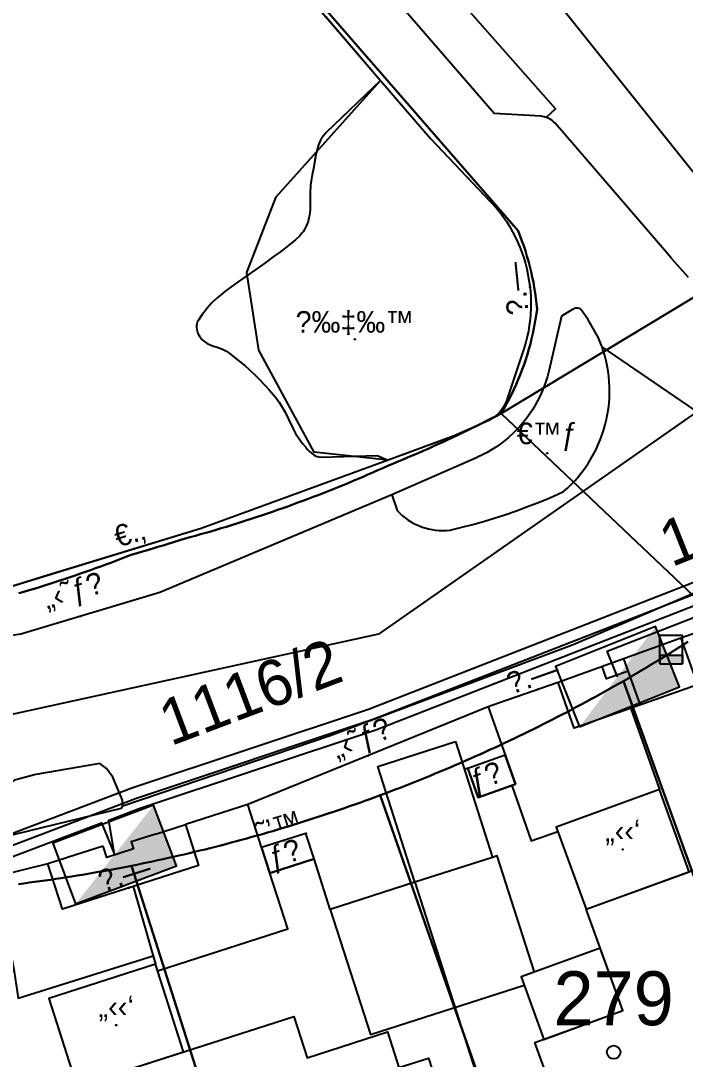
# Model space of a CAD drawing. Header units: metres. Extents: x 218299 to 220222, y 572714 to 574340.
# Drawn here: x 218882.52 to 218907.18, y 573128.23 to 573166.75 of the extents above; entities that cross this region are included whole.
import ezdxf
from ezdxf.enums import TextEntityAlignment as Align

# ---------------------------------------------------------------- set-up
doc = ezdxf.new("R2010")
doc.units = ezdxf.units.M
doc.header["$MEASUREMENT"] = 0
for name, color, linetype in [('1602', 44, 'Continuous'), ('1603', 44, 'Continuous'), ('6091', 102, 'CABLEUNDEXIST03'), ('6151', 102, 'CABLEUNDEXIST03'), ('6261', 7, 'Continuous'), ('A_POINTS', 2, 'Continuous'), ('M2200', 253, 'Continuous'), ('M2207', 253, 'Continuous'), ('M2220', 253, 'Continuous'), ('M2401', 7, 'Continuous'), ('M2404', 7, 'Continuous'), ('M2407', 253, 'Continuous'), ('M2408', 253, 'Continuous'), ('M2412', 253, 'Continuous'), ('M2420', 253, 'Continuous'), ('M2430', 253, 'Continuous'), ('M2601', 253, 'Continuous'), ('M2602', 253, 'Continuous'), ('M2605', 253, 'Continuous'), ('M2612', 253, 'Continuous'), ('M2802', 253, 'Continuous'), ('M2809', 253, 'Continuous'), ('M5235', 253, 'Continuous')]:
    doc.layers.add(name, color=color, linetype=linetype)
doc.styles.add('HEBTXT', font='HEBTXT')
doc.styles.add('MAVAT_HEBTXT', font='HEBTXT')
doc.linetypes.add('CABLEUNDEXIST03', pattern='A,3.5,[222,elecad.shx,S=0.01,R=0,X=0,Y=0],1.5', length=5)

# ---------------------------------------------------------------- blocks, each defined once
blk = doc.blocks.new('6261')
blk.add_lwpolyline([(-2, -1.2), (2, -1.2), (2, 1.2), (-2, 1.2)], close=True)
at = {"color": 0}
blk.add_solid([(2, 1.2), (-2, -1.2), (2, -1.2)], dxfattribs=at)
at = {"color": 0, "style": 'HEBTXT'}
blk.add_attdef('PIL_NAME', (2.689, 2.418), '', height=1.7, dxfattribs=at)
at = {"style": 'HEBTXT'}
blk.add_attdef('CAMUT_MONIM', (2.489, 0.218), '', height=1.7, dxfattribs=at)
at = {"color": 0, "style": 'HEBTXT', "flags": 1}
for tag, p in [('TYPE', (2.585, -1.773)), ('MAP_TYPE', (2.689, -3.782))]:
    blk.add_attdef(tag, p, '', height=1.7, dxfattribs=at)
blk = doc.blocks.new('1603')
at = {"layer": 'A_POINTS'}
blk.add_circle((0, 0), 0.25, dxfattribs=at)
at = {"color": 0, "style": 'HEBTXT'}
blk.add_attdef('PARCEL_NUM', text='', height=2, dxfattribs=at).set_placement((0, 1), align=Align.CENTER)
at = {"color": 0, "style": 'HEBTXT', "flags": 1}
blk.add_attdef('LOT_NUM', text='', height=2, dxfattribs=at).set_placement((0, -2.5), align=Align.CENTER)
blk = doc.blocks.new('M2408')
blk.add_circle((0, 0), 0.025)
at = {"style": 'MAVAT_HEBTXT'}
blk.add_attdef('NAME', text='', height=0.8, dxfattribs=at).set_placement((0, 1.592), align=Align.MIDDLE)
blk = doc.blocks.new('M2802')
blk.add_circle((0, 0), 0.025)
at = {"style": 'MAVAT_HEBTXT'}
blk.add_attdef('NAME', text='', height=0.8, dxfattribs=at).set_placement((0, 1.592), align=Align.MIDDLE)
blk = doc.blocks.new('M2809')
blk.add_circle((0, 0), 0.025)
at = {"style": 'MAVAT_HEBTXT'}
blk.add_attdef('NAME', text='', height=0.8, dxfattribs=at).set_placement((0, 1.592), align=Align.MIDDLE)
blk = doc.blocks.new('M2602')
blk.add_circle((0, 0), 0.025)
at = {"style": 'MAVAT_HEBTXT'}
blk.add_attdef('NAME', text='', height=0.8, dxfattribs=at).set_placement((0, 1.592), align=Align.MIDDLE)
blk = doc.blocks.new('M2605')
blk.add_circle((0, 0), 0.025)
at = {"style": 'MAVAT_HEBTXT'}
blk.add_attdef('NAME', text='', height=0.8, dxfattribs=at).set_placement((0, 1.592), align=Align.MIDDLE)
blk = doc.blocks.new('M2612')
blk.add_circle((0, 0), 0.025)
at = {"style": 'MAVAT_HEBTXT'}
blk.add_attdef('NAME', text='', height=0.8, dxfattribs=at).set_placement((0, 1.592), align=Align.MIDDLE)
blk = doc.blocks.new('M2207')
blk.add_circle((0, 0), 0.025)
at = {"style": 'MAVAT_HEBTXT'}
blk.add_attdef('NAME', text='', height=0.8, dxfattribs=at).set_placement((0, 1.592), align=Align.MIDDLE)
blk = doc.blocks.new('M2412')
blk.add_circle((0, 0), 0.025)
at = {"style": 'MAVAT_HEBTXT'}
blk.add_attdef('NAME', text='', height=0.8, dxfattribs=at).set_placement((0, 1.592), align=Align.MIDDLE)
blk = doc.blocks.new('*U89')
at = {"linetype": 'Continuous'}
for p, q in [((-0.845, 0), (-0.845, -0.663)), ((0.845, 0), (0.845, -0.663))]:
    blk.add_line(p, q, dxfattribs=at)
blk.add_solid([(-0.845, 0), (-0.845, -0.663), (0.845, -0.663)], dxfattribs=at)
at = {"linetype": 'Continuous', "extrusion": (0, 0, -1)}
blk.add_solid([(0.845, 0), (-0.845, 0), (-0.845, -0.663)], dxfattribs=at)
blk = doc.blocks.new('M5235')
for points in [[(-0.845, 1.471), (0.845, 1.471)], [(-0.845, -0.663), (-0.845, 1.471)], [(0.845, -0.663), (0.845, 1.471)], [(-0.845, 0), (0.845, 0)], [(-0.845, -0.663), (0.845, -0.663)]]:
    blk.add_lwpolyline(points)
at = {"linetype": 'Continuous'}
blk.add_blockref('*U89', (0, 0), dxfattribs=at)
at = {"style": 'MAVAT_HEBTXT', "flags": 1}
for tag, p in [('MARK', (0, 2.721)), ('HEIGHT', (0, -1.915)), ('NAME', (0, -4.483))]:
    blk.add_attdef(tag, text='', height=0.8, dxfattribs=at).set_placement(p, align=Align.MIDDLE)
blk = doc.blocks.new('111')
at = {"layer": 'M2200'}
for points in [[(218903.504, 573133.794, 569.43), (218903.504, 573133.794, 569.43), (218911.526, 573136.713, 569.655), (218912.909, 573132.912, 570.855), (218916.001, 573134.036, 570.855), (218919.137, 573125.413, 570.705), (218913.879, 573123.5, 570.705), (218915.019, 573120.364, 566.955), (218911.272, 573119.001, 567.255), (218911.272, 573119.001, 567.255), (218910.165, 573122.045, 570.705), (218904.793, 573120.091, 570.555), (218903.723, 573123.032, 570.555), (218901.607, 573128.85, 570.555), (218904.87, 573130.037, 570.705)], [(218884.604, 573127.229, 569.355), (218884.604, 573127.229, 569.355), (218892.663, 573129.813, 569.28), (218893.152, 573128.286, 569.13), (218896.135, 573129.243, 567.48), (218896.558, 573127.925, 567.48), (218897.652, 573128.276, 567.48), (218898.281, 573126.313, 567.33), (218897.506, 573126.064, 570.93), (218900.024, 573118.208, 570.78), (218894.89, 573116.562, 570.63), (218895.93, 573113.318, 567.33), (218895.93, 573113.318, 567.33), (218892.131, 573112.1, 567.03), (218892.131, 573112.1, 567.03), (218891.103, 573115.307, 570.78), (218885.393, 573113.477, 570.48), (218882.807, 573121.544, 570.63), (218882.138, 573121.33, 567.33), (218881.572, 573123.096, 567.48), (218882.577, 573123.418, 567.48), (218882.106, 573124.887, 567.48), (218885.052, 573125.831, 569.28)]]:
    blk.add_polyline3d(points, close=True, dxfattribs=at)
at = {"layer": 'M2207'}
for points in [[(218898.654, 573140.019, 566.805), (218900.032, 573135.72, 567.255), (218897.151, 573134.796, 567.255), (218895.773, 573139.096, 566.805), (218898.654, 573140.019, 566.805)], [(218903.504, 573133.794, 567.855), (218907.336, 573135.189, 567.705), (218906.227, 573138.238, 567.405), (218902.394, 573136.844, 567.555), (218903.504, 573133.794, 567.855)], [(218904.87, 573130.037, 568.455), (218904.028, 573132.353, 567.255), (218901.092, 573131.285, 567.255), (218901.934, 573128.969, 568.005)], [(218884.604, 573127.229, 567.855), (218888.569, 573128.501, 567.855), (218887.525, 573131.756, 567.855), (218883.56, 573130.485, 567.855), (218884.604, 573127.229, 567.855)]]:
    blk.add_polyline3d(points, close=True, dxfattribs=at)
at = {"layer": 'M2220', "lineweight": -3}
blk.add_lwpolyline([(218893.84, 573166.915), (218895.878, 573164.542), (218897.734, 573162.381), (218900.185, 573159.801), (218900.316, 573159.635), (218900.441, 573159.465), (218900.559, 573159.289), (218900.67, 573159.109), (218900.775, 573158.925), (218900.872, 573158.738), (218900.963, 573158.547), (218901.046, 573158.352), (218901.122, 573158.155), (218901.19, 573157.955), (218901.25, 573157.752), (218901.303, 573157.547), (218901.348, 573157.341), (218901.385, 573157.132), (218901.415, 573156.923), (218901.436, 573156.712), (218901.449, 573156.501), (218901.455, 573156.29), (218901.452, 573156.079), (218901.442, 573155.867), (218901.423, 573155.657), (218901.397, 573155.447), (218901.362, 573155.238), (218901.32, 573155.031), (218901.27, 573154.825), (218901.212, 573154.622), (218901.162, 573154.467), (218900.558, 573152.688), (218900.524, 573152.593), (218900.482, 573152.501), (218900.433, 573152.412), (218900.378, 573152.328), (218900.316, 573152.248), (218900.247, 573152.174), (218900.173, 573152.105), (218900.094, 573152.042), (218900.011, 573151.985), (218899.923, 573151.936), (218899.873, 573151.912), (218898.611, 573151.355), (218898.589, 573151.345), (218896.162, 573150.459), (218889.223, 573147.925), (218883.658, 573146.222), (218881.057, 573145.425)], dxfattribs=at)
at = {"layer": 'M2401'}
for points in [[(218907.306, 573157.234, 564.098), (218906.996, 573157.578, 564.083), (218906.691, 573157.927, 564.064), (218906.577, 573158.06, 564.056), (218902.354, 573162.953, 563.906), (218902.299, 573163.01, 563.906), (218902.237, 573163.06, 563.906), (218902.171, 573163.104, 563.906), (218902.101, 573163.141, 563.906), (218902.027, 573163.171, 563.906), (218901.951, 573163.193, 563.906), (218901.873, 573163.208, 563.906), (218901.833, 573163.212, 563.906), (218900.092, 573163.313, 563.869), (218896.005, 573168.04, 563.794)], [(218902.59, 573155.797, 564.281), (218902.121, 573153.751, 564.281), (218902.071, 573153.562, 564.281), (218902.013, 573153.376, 564.281), (218901.947, 573153.193, 564.281), (218901.875, 573153.012, 564.281), (218901.794, 573152.835, 564.281), (218901.707, 573152.661, 564.281), (218901.612, 573152.491, 564.281), (218901.511, 573152.324, 564.281), (218901.403, 573152.162, 564.281), (218901.288, 573152.005, 564.281), (218901.167, 573151.852, 564.281), (218901.04, 573151.705, 564.281), (218900.907, 573151.563, 564.281), (218900.768, 573151.426, 564.281), (218900.623, 573151.296, 564.281), (218900.474, 573151.171, 564.281), (218900.319, 573151.053, 564.281), (218900.16, 573150.941, 564.281), (218899.996, 573150.836, 564.281), (218899.828, 573150.737, 564.281), (218899.656, 573150.646, 564.281), (218899.48, 573150.561, 564.281), (218899.467, 573150.555, 564.281), (218896.297, 573149.164, 564.356), (218896.297, 573149.164, 564.356), (218896.491, 573148.582, 564.356), (218896.587, 573148.485, 564.356), (218896.688, 573148.394, 564.356), (218896.794, 573148.309, 564.356), (218896.906, 573148.231, 564.356), (218897.021, 573148.159, 564.356), (218897.141, 573148.094, 564.356), (218897.264, 573148.037, 564.356), (218897.39, 573147.986, 564.356), (218897.52, 573147.943, 564.356), (218897.651, 573147.908, 564.356), (218897.784, 573147.881, 564.356), (218897.919, 573147.861, 564.356), (218898.055, 573147.85, 564.356), (218898.191, 573147.846, 564.356), (218898.327, 573147.851, 564.356), (218898.462, 573147.863, 564.356), (218898.493, 573147.867, 564.356), (218898.896, 573147.965, 564.337), (218899.297, 573148.07, 564.321), (218899.696, 573148.183, 564.307), (218900.093, 573148.304, 564.295), (218900.489, 573148.431, 564.286), (218900.881, 573148.566, 564.28), (218901.271, 573148.708, 564.275), (218901.659, 573148.857, 564.274), (218902.044, 573149.013, 564.274), (218902.425, 573149.176, 564.278), (218902.671, 573149.286, 564.281), (218902.818, 573149.419, 564.272), (218902.96, 573149.558, 564.263), (218903.096, 573149.702, 564.256), (218903.227, 573149.852, 564.248), (218903.351, 573150.007, 564.241), (218903.469, 573150.167, 564.235), (218903.58, 573150.331, 564.229), (218903.685, 573150.5, 564.224), (218903.783, 573150.673, 564.22), (218903.873, 573150.85, 564.216), (218903.957, 573151.03, 564.213), (218904.033, 573151.214, 564.21), (218904.102, 573151.4, 564.208), (218904.164, 573151.589, 564.207), (218904.217, 573151.78, 564.206), (218904.263, 573151.974, 564.206), (218904.302, 573152.169, 564.206), (218904.332, 573152.365, 564.207), (218904.355, 573152.562, 564.209), (218904.369, 573152.761, 564.211), (218904.376, 573152.959, 564.214), (218904.374, 573153.158, 564.218), (218904.365, 573153.356, 564.222), (218904.348, 573153.554, 564.227), (218904.322, 573153.751, 564.232), (218904.289, 573153.947, 564.238), (218904.248, 573154.142, 564.245), (218904.199, 573154.334, 564.252), (218904.143, 573154.524, 564.259), (218904.096, 573154.664, 564.265), (218904.079, 573154.712, 564.267), (218904.007, 573154.898, 564.276), (218903.968, 573154.992, 564.281), (218903.573, 573155.689, 564.281), (218903.322, 573156.036, 564.281), (218903.284, 573156.062, 564.281), (218903.242, 573156.081, 564.281), (218903.198, 573156.093, 564.281), (218903.152, 573156.097, 564.281), (218903.106, 573156.093, 564.281), (218903.062, 573156.081, 564.281), (218903.02, 573156.061, 564.281), (218902.997, 573156.046, 564.281), (218902.59, 573155.797, 564.281)], [(218881.326, 573136.341, 563.802), (218886.266, 573137.55, 564.102), (218886.309, 573137.634, 564.102), (218886.309, 573137.634, 564.102), (218886.304, 573137.836, 564.102), (218885.938, 573138.693, 564.102), (218885.711, 573139.014, 564.102), (218885.463, 573139.205, 564.102), (218883.08, 573138.789, 563.877), (218882.292, 573138.585, 563.877), (218881.831, 573138.266, 563.877), (218881.291, 573137.654, 563.802), (218881.134, 573137.32, 563.764), (218881.186, 573136.823, 563.764), (218881.326, 573136.341, 563.802)]]:
    blk.add_polyline3d(points, dxfattribs=at)
at = {"layer": 'M2404'}
for points in [[(218907.306, 573157.234, 564.098), (218906.996, 573157.578, 564.083), (218906.691, 573157.927, 564.064), (218906.577, 573158.06, 564.056), (218902.354, 573162.953, 563.906), (218902.299, 573163.01, 563.906), (218902.237, 573163.06, 563.906), (218902.171, 573163.104, 563.906), (218902.101, 573163.141, 563.906), (218902.027, 573163.171, 563.906), (218901.951, 573163.193, 563.906), (218901.873, 573163.208, 563.906), (218901.833, 573163.212, 563.906), (218900.092, 573163.313, 563.869), (218896.005, 573168.04, 563.794)], [(218902.59, 573155.797, 564.281), (218902.121, 573153.751, 564.281), (218902.071, 573153.562, 564.281), (218902.013, 573153.376, 564.281), (218901.947, 573153.193, 564.281), (218901.875, 573153.012, 564.281), (218901.794, 573152.835, 564.281), (218901.707, 573152.661, 564.281), (218901.612, 573152.491, 564.281), (218901.511, 573152.324, 564.281), (218901.403, 573152.162, 564.281), (218901.288, 573152.005, 564.281), (218901.167, 573151.852, 564.281), (218901.04, 573151.705, 564.281), (218900.907, 573151.563, 564.281), (218900.768, 573151.426, 564.281), (218900.623, 573151.296, 564.281), (218900.474, 573151.171, 564.281), (218900.319, 573151.053, 564.281), (218900.16, 573150.941, 564.281), (218899.996, 573150.836, 564.281), (218899.828, 573150.737, 564.281), (218899.656, 573150.646, 564.281), (218899.48, 573150.561, 564.281), (218899.467, 573150.555, 564.281), (218896.297, 573149.164, 564.356), (218896.297, 573149.164, 564.356), (218896.491, 573148.582, 564.356), (218896.587, 573148.485, 564.356), (218896.688, 573148.394, 564.356), (218896.794, 573148.309, 564.356), (218896.906, 573148.231, 564.356), (218897.021, 573148.159, 564.356), (218897.141, 573148.094, 564.356), (218897.264, 573148.037, 564.356), (218897.39, 573147.986, 564.356), (218897.52, 573147.943, 564.356), (218897.651, 573147.908, 564.356), (218897.784, 573147.881, 564.356), (218897.919, 573147.861, 564.356), (218898.055, 573147.85, 564.356), (218898.191, 573147.846, 564.356), (218898.327, 573147.851, 564.356), (218898.462, 573147.863, 564.356), (218898.493, 573147.867, 564.356), (218898.896, 573147.965, 564.337), (218899.297, 573148.07, 564.321), (218899.696, 573148.183, 564.307), (218900.093, 573148.304, 564.295), (218900.489, 573148.431, 564.286), (218900.881, 573148.566, 564.28), (218901.271, 573148.708, 564.275), (218901.659, 573148.857, 564.274), (218902.044, 573149.013, 564.274), (218902.425, 573149.176, 564.278), (218902.671, 573149.286, 564.281), (218902.818, 573149.419, 564.272), (218902.96, 573149.558, 564.263), (218903.096, 573149.702, 564.256), (218903.227, 573149.852, 564.248), (218903.351, 573150.007, 564.241), (218903.469, 573150.167, 564.235), (218903.58, 573150.331, 564.229), (218903.685, 573150.5, 564.224), (218903.783, 573150.673, 564.22), (218903.873, 573150.85, 564.216), (218903.957, 573151.03, 564.213), (218904.033, 573151.214, 564.21), (218904.102, 573151.4, 564.208), (218904.164, 573151.589, 564.207), (218904.217, 573151.78, 564.206), (218904.263, 573151.974, 564.206), (218904.302, 573152.169, 564.206), (218904.332, 573152.365, 564.207), (218904.355, 573152.562, 564.209), (218904.369, 573152.761, 564.211), (218904.376, 573152.959, 564.214), (218904.374, 573153.158, 564.218), (218904.365, 573153.356, 564.222), (218904.348, 573153.554, 564.227), (218904.322, 573153.751, 564.232), (218904.289, 573153.947, 564.238), (218904.248, 573154.142, 564.245), (218904.199, 573154.334, 564.252), (218904.143, 573154.524, 564.259), (218904.096, 573154.664, 564.265), (218904.079, 573154.712, 564.267), (218904.007, 573154.898, 564.276), (218903.968, 573154.992, 564.281), (218903.573, 573155.689, 564.281), (218903.322, 573156.036, 564.281), (218903.284, 573156.062, 564.281), (218903.242, 573156.081, 564.281), (218903.198, 573156.093, 564.281), (218903.152, 573156.097, 564.281), (218903.106, 573156.093, 564.281), (218903.062, 573156.081, 564.281), (218903.02, 573156.061, 564.281), (218902.997, 573156.046, 564.281), (218902.59, 573155.797, 564.281)], [(218881.326, 573136.341, 563.802), (218886.266, 573137.55, 564.102), (218886.309, 573137.634, 564.102), (218886.309, 573137.634, 564.102), (218886.304, 573137.836, 564.102), (218885.938, 573138.693, 564.102), (218885.711, 573139.014, 564.102), (218885.463, 573139.205, 564.102), (218883.08, 573138.789, 563.877), (218882.292, 573138.585, 563.877), (218881.831, 573138.266, 563.877), (218881.291, 573137.654, 563.802), (218881.134, 573137.32, 563.764), (218881.186, 573136.823, 563.764), (218881.326, 573136.341, 563.802)]]:
    blk.add_polyline3d(points, dxfattribs=at)
at = {"layer": 'M2407'}
for points in [[(218900.744, 573138.386, 565.005), (218901.468, 573136.328, 565.005), (218902.455, 573136.676, 565.005)], [(218901.589, 573131.466, 565.257), (218900.207, 573135.776, 565.005), (218900.032, 573135.72, 565.005)], [(218887.602, 573131.516, 565.127), (218892.431, 573133.064, 565.127), (218891.767, 573135.136, 565.127)], [(218894.01, 573133.79, 565.127), (218895.499, 573129.146, 565.277), (218901.205, 573130.975, 565.277)], [(218882.277, 573131.489, 565.127), (218882.429, 573130.494, 565.127), (218887.437, 573132.063, 565.127)]]:
    blk.add_polyline3d(points, dxfattribs=at)
at = {"layer": 'M2408'}
for points in [[(218886.309, 573137.634, 564.027), (218894.006, 573140.238, 564.327), (218903.022, 573143.618, 564.552), (218913.515, 573148.09, 564.327), (218911.219, 573149.803, 564.402), (218904.096, 573154.664, 564.252)], [(218896.297, 573149.164, 564.327), (218887.685, 573145.54, 563.952), (218882.53, 573143.998, 563.802), (218876.141, 573143.023, 563.352), (218872.564, 573142.526, 563.127)], [(218899.875, 573141.301, 564.506), (218890.952, 573137.68, 564.281)], [(218887.53, 573136.583, 564.077), (218888.634, 573136.937, 564.077)], [(218884.571, 573135.813, 563.927), (218883.529, 573135.478, 563.852)]]:
    blk.add_polyline3d(points, dxfattribs=at)
at = {"layer": 'M2412'}
for points in [[(218899.493, 573137.945, 565.052), (218900.884, 573138.435, 565.052), (218900.505, 573139.511, 564.527), (218899.114, 573139.021, 564.527), (218899.493, 573137.945, 565.052)], [(218891.767, 573135.136, 565.127), (218893.41, 573135.662, 565.127), (218893.107, 573136.607, 564.377), (218891.464, 573136.08, 564.377), (218891.767, 573135.136, 565.127)]]:
    blk.add_polyline3d(points, close=True, dxfattribs=at)
at = {"layer": 'M2420', "linetype": 'Continuous', "lineweight": -3}
for points in [[(218912.09, 573155.38), (218895.8, 573144), (218875.8, 573139.62), (218856.59, 573138.38), (218842.41, 573143.88), (218833, 573150.19), (218822.59, 573162.88), (218819.5, 573169.38), (218815, 573178.81), (218814.5, 573193.81), (218817.8, 573205.38), (218819.5, 573209.81), (218823.8, 573220.19), (218836.7, 573234.62), (218842.218, 573241.285)], [(218912.09, 573155.38), (218873.8, 573203.19), (218860.394, 573220.541)]]:
    blk.add_lwpolyline(points, dxfattribs=at)
at = {"layer": 'M2430'}
blk.add_polyline3d([(218885.764, 573182.15, 563.344), (218894.879, 573171.963, 563.494), (218902.37, 573163.481, 563.794), (218902.027, 573163.171, 563.794)], dxfattribs=at)
at = {"layer": 'M2601'}
for points in [[(218905.167, 573141.248, 566.505), (218906.227, 573138.238, 566.505)], [(218897.151, 573134.796, 567.405), (218903.176, 573116.002, 566.966)], [(218886.698, 573134.64, 566.327), (218887.525, 573131.756, 566.327)]]:
    blk.add_polyline3d(points, dxfattribs=at)
at = {"layer": 'M2602'}
for points in [[(218864.605, 573193.185, 563.606), (218868.329, 573196.453, 563.606), (218875.714, 573187.915, 563.756), (218886.333, 573175.657, 563.981), (218895.878, 573164.542, 564.546)], [(218895.878, 573164.542, 564.546), (218897.734, 573162.381, 564.656)], [(218898.589, 573151.345, 564.881), (218896.162, 573150.459, 564.862)], [(218896.162, 573150.459, 564.862), (218889.223, 573147.925, 564.806), (218881.057, 573145.425, 564.506), (218877.151, 573144.375, 564.281)], [(218907.026, 573143.852, 565.427), (218902.464, 573142.212, 565.427)], [(218904.898, 573143.088, 565.727), (218905.515, 573141.371, 565.727)], [(218905.065, 573142.625, 566.177), (218904.264, 573142.337, 566.177), (218904.097, 573142.8, 566.093)], [(218887.53, 573136.583, 565.277), (218886.627, 573136.293, 565.277), (218886.71, 573136.035, 565.502), (218885.719, 573135.717, 565.502), (218885.584, 573136.137, 565.502)], [(218885.584, 573136.137, 565.202), (218884.571, 573135.813, 565.202)]]:
    blk.add_polyline3d(points, dxfattribs=at)
at = {"layer": 'M2605'}
for points in [[(218897.734, 573162.381, 564.281), (218900.185, 573159.801, 564.356), (218900.316, 573159.635, 564.356), (218900.441, 573159.464, 564.356), (218900.559, 573159.289, 564.356), (218900.67, 573159.109, 564.356), (218900.775, 573158.926, 564.356), (218900.872, 573158.738, 564.356), (218900.963, 573158.547, 564.356), (218901.046, 573158.352, 564.356), (218901.122, 573158.155, 564.356), (218901.19, 573157.955, 564.356), (218901.25, 573157.752, 564.356), (218901.303, 573157.547, 564.356), (218901.348, 573157.34, 564.356), (218901.385, 573157.132, 564.356), (218901.415, 573156.923, 564.356), (218901.436, 573156.712, 564.356), (218901.449, 573156.501, 564.356), (218901.455, 573156.29, 564.356), (218901.452, 573156.078, 564.356), (218901.442, 573155.867, 564.356), (218901.423, 573155.657, 564.356), (218901.397, 573155.447, 564.356), (218901.362, 573155.238, 564.356), (218901.32, 573155.031, 564.356), (218901.27, 573154.825, 564.356), (218901.212, 573154.622, 564.356), (218901.162, 573154.467, 564.356), (218900.558, 573152.688, 564.356), (218900.524, 573152.593, 564.356), (218900.482, 573152.501, 564.356), (218900.433, 573152.412, 564.356), (218900.378, 573152.328, 564.356), (218900.316, 573152.248, 564.356), (218900.247, 573152.174, 564.356), (218900.174, 573152.105, 564.356), (218900.094, 573152.042, 564.356), (218900.011, 573151.985, 564.356), (218899.922, 573151.936, 564.356), (218899.873, 573151.912, 564.356), (218898.589, 573151.345, 564.356)], [(218915.645, 573141.611, 565.202), (218912.968, 573140.669, 565.202), (218912.225, 573142.782, 565.127), (218910.803, 573142.281, 565.127), (218909.894, 573144.863, 565.127), (218907.026, 573143.852, 565.127), (218907.636, 573142.118, 565.127), (218905.139, 573141.238, 565.127)], [(218905.139, 573141.238, 565.127), (218903.064, 573140.508, 565.127), (218902.464, 573142.212, 565.127), (218900.259, 573141.436, 565.127)], [(218900.259, 573141.436, 565.127), (218899.875, 573141.301, 565.127), (218899.875, 573141.301, 565.127), (218900.884, 573138.435, 565.052), (218899.493, 573137.945, 565.052), (218899.113, 573139.024, 565.052), (218898.987, 573138.979, 565.052)], [(218897.151, 573134.796, 565.127), (218894.01, 573133.79, 565.127), (218893.41, 573135.662, 565.127), (218891.767, 573135.136, 565.127), (218890.952, 573137.68, 565.127), (218890.952, 573137.68, 565.127), (218888.634, 573136.937, 565.127), (218889.121, 573135.417, 565.127), (218884.067, 573133.797, 565.127), (218883.529, 573135.478, 565.127), (218881.613, 573135.013, 565.127), (218881.613, 573135.013, 565.127), (218882.277, 573131.489, 565.127), (218880.683, 573131.245, 565.127), (218880.922, 573129.494, 565.127), (218877.846, 573129.032, 565.127)]]:
    blk.add_polyline3d(points, dxfattribs=at)
at = {"layer": 'M2612'}
blk.add_polyline3d([(218893.107, 573136.607, 565.802), (218891.464, 573136.08, 565.802)], dxfattribs=at)
at = {"layer": 'M2802'}
blk.add_polyline3d([(218898.611, 573151.355, 564.356), (218896.162, 573150.459, 564.431), (218893.411, 573150.748, 564.431), (218891.353, 573154.54, 564.431), (218890.919, 573157.411, 564.431), (218892.003, 573160.228, 564.431), (218895.878, 573164.542, 564.431), (218895.878, 573164.542, 563.981), (218897.734, 573162.381, 564.281), (218900.185, 573159.801, 564.356), (218900.316, 573159.635, 564.356), (218900.441, 573159.464, 564.356), (218900.559, 573159.289, 564.356), (218900.67, 573159.109, 564.356), (218900.775, 573158.926, 564.356), (218900.872, 573158.738, 564.356), (218900.963, 573158.547, 564.356), (218901.046, 573158.352, 564.356), (218901.122, 573158.155, 564.356), (218901.19, 573157.955, 564.356), (218901.25, 573157.752, 564.356), (218901.303, 573157.547, 564.356), (218901.348, 573157.34, 564.356), (218901.385, 573157.132, 564.356), (218901.415, 573156.923, 564.356), (218901.436, 573156.712, 564.356), (218901.449, 573156.501, 564.356), (218901.455, 573156.29, 564.356), (218901.452, 573156.078, 564.356), (218901.442, 573155.867, 564.356), (218901.423, 573155.657, 564.356), (218901.397, 573155.447, 564.356), (218901.362, 573155.238, 564.356), (218901.32, 573155.031, 564.356), (218901.27, 573154.825, 564.356), (218901.212, 573154.622, 564.356), (218901.162, 573154.467, 564.356), (218900.558, 573152.688, 564.356), (218900.524, 573152.593, 564.356), (218900.482, 573152.501, 564.356), (218900.433, 573152.412, 564.356), (218900.378, 573152.328, 564.356), (218900.316, 573152.248, 564.356), (218900.247, 573152.174, 564.356), (218900.174, 573152.105, 564.356), (218900.094, 573152.042, 564.356), (218900.011, 573151.985, 564.356), (218899.922, 573151.936, 564.356), (218899.873, 573151.912, 564.356), (218898.589, 573151.345, 564.356)], close=True, dxfattribs=at)
at = {"layer": 'M2809'}
blk.add_polyline3d([(218886.333, 573175.657, 563.681), (218895.878, 573164.542, 563.981), (218893.861, 573162.607, 563.981), (218893.818, 573162.564, 563.981), (218893.742, 573162.47, 563.981), (218893.678, 573162.369, 563.981), (218893.64, 573162.298, 563.981), (218893.577, 573162.148, 563.981), (218893.539, 573162.03, 563.981), (218893.479, 573161.784, 563.981), (218893.389, 573161.277, 563.981), (218893.337, 573161.033, 563.981), (218893.32, 573160.959, 563.981), (218893.296, 573160.811, 563.981), (218893.281, 573160.66, 563.981), (218893.27, 573160.355, 563.981), (218893.268, 573159.945, 563.981), (218893.259, 573159.742, 563.981), (218893.236, 573159.542, 563.981), (218893.218, 573159.443, 563.981), (218893.186, 573159.314, 563.981), (218893.165, 573159.25, 563.981), (218893.129, 573159.155, 563.981), (218893.059, 573159.016, 563.981), (218893.003, 573158.927, 563.981), (218892.961, 573158.871, 563.981), (218892.871, 573158.768, 563.981), (218892.722, 573158.629, 563.981), (218892.399, 573158.373, 563.981), (218892.128, 573158.163, 563.981), (218891.946, 573158.028, 563.981), (218891.577, 573157.763, 563.981), (218891.207, 573157.504, 563.981), (218890.712, 573157.158, 563.981), (218890.467, 573156.981, 563.981), (218890.102, 573156.706, 563.981), (218889.922, 573156.563, 563.981), (218889.817, 573156.475, 563.981), (218889.62, 573156.289, 563.981), (218889.438, 573156.089, 563.981), (218889.325, 573155.949, 563.981), (218889.252, 573155.852, 563.981), (218889.115, 573155.652, 563.981), (218889.089, 573155.603, 563.981), (218889.075, 573155.568, 563.981), (218889.055, 573155.495, 563.981), (218889.05, 573155.457, 563.981), (218889.047, 573155.38, 563.981), (218889.055, 573155.303, 563.981), (218889.08, 573155.204, 563.981), (218889.098, 573155.158, 563.981), (218889.156, 573155.052, 563.981), (218889.191, 573155.002, 563.981), (218889.249, 573154.932, 563.981), (218889.317, 573154.869, 563.981), (218889.355, 573154.84, 563.981), (218889.446, 573154.783, 563.981), (218889.509, 573154.751, 563.981), (218889.639, 573154.697, 563.981), (218889.772, 573154.652, 563.981), (218889.947, 573154.593, 563.981), (218890.032, 573154.559, 563.981), (218890.154, 573154.496, 563.981), (218890.212, 573154.458, 563.981), (218890.429, 573154.293, 563.984), (218890.57, 573154.181, 563.99), (218890.847, 573153.949, 564.008), (218890.983, 573153.829, 564.019), (218891.246, 573153.582, 564.046), (218891.361, 573153.47, 564.059), (218891.584, 573153.239, 564.085), (218891.747, 573153.061, 564.104), (218891.983, 573152.786, 564.131), (218892.114, 573152.61, 564.147), (218892.192, 573152.487, 564.158), (218892.332, 573152.233, 564.18), (218892.459, 573151.971, 564.204), (218892.631, 573151.619, 564.235), (218892.725, 573151.447, 564.25), (218892.83, 573151.278, 564.265), (218892.887, 573151.196, 564.271), (218892.98, 573151.076, 564.281), (218893.098, 573150.935, 564.286), (218893.159, 573150.864, 564.285), (218893.256, 573150.764, 564.282), (218893.359, 573150.678, 564.277), (218893.413, 573150.641, 564.276), (218893.487, 573150.603, 564.275), (218893.526, 573150.588, 564.275), (218893.585, 573150.572, 564.276), (218893.679, 573150.564, 564.281), (218895.751, 573150.63, 564.431), (218896.162, 573150.459, 564.431), (218889.223, 573147.925, 563.906), (218881.057, 573145.425, 563.756)], dxfattribs=at)
blk.add_polyline3d([(218902.59, 573155.797, 564.281), (218902.121, 573153.751, 564.281), (218902.071, 573153.562, 564.281), (218902.013, 573153.376, 564.281), (218901.947, 573153.193, 564.281), (218901.875, 573153.012, 564.281), (218901.794, 573152.835, 564.281), (218901.707, 573152.661, 564.281), (218901.612, 573152.491, 564.281), (218901.511, 573152.324, 564.281), (218901.403, 573152.162, 564.281), (218901.288, 573152.005, 564.281), (218901.167, 573151.852, 564.281), (218901.04, 573151.705, 564.281), (218900.907, 573151.563, 564.281), (218900.768, 573151.426, 564.281), (218900.623, 573151.296, 564.281), (218900.474, 573151.171, 564.281), (218900.319, 573151.053, 564.281), (218900.16, 573150.941, 564.281), (218899.996, 573150.836, 564.281), (218899.828, 573150.737, 564.281), (218899.656, 573150.646, 564.281), (218899.48, 573150.561, 564.281), (218899.467, 573150.555, 564.281), (218896.297, 573149.164, 564.356), (218896.297, 573149.164, 564.356), (218896.491, 573148.582, 564.356), (218896.587, 573148.485, 564.356), (218896.688, 573148.394, 564.356), (218896.794, 573148.309, 564.356), (218896.906, 573148.231, 564.356), (218897.021, 573148.159, 564.356), (218897.141, 573148.094, 564.356), (218897.264, 573148.037, 564.356), (218897.39, 573147.986, 564.356), (218897.52, 573147.943, 564.356), (218897.651, 573147.908, 564.356), (218897.784, 573147.881, 564.356), (218897.919, 573147.861, 564.356), (218898.055, 573147.85, 564.356), (218898.191, 573147.846, 564.356), (218898.327, 573147.851, 564.356), (218898.462, 573147.863, 564.356), (218898.493, 573147.867, 564.356), (218898.896, 573147.965, 564.337), (218899.297, 573148.07, 564.321), (218899.696, 573148.183, 564.307), (218900.093, 573148.304, 564.295), (218900.489, 573148.431, 564.286), (218900.881, 573148.566, 564.28), (218901.271, 573148.708, 564.275), (218901.659, 573148.857, 564.274), (218902.044, 573149.013, 564.274), (218902.425, 573149.176, 564.278), (218902.671, 573149.286, 564.281), (218902.818, 573149.419, 564.272), (218902.96, 573149.558, 564.263), (218903.096, 573149.702, 564.256), (218903.227, 573149.852, 564.248), (218903.351, 573150.007, 564.241), (218903.469, 573150.167, 564.235), (218903.58, 573150.331, 564.229), (218903.685, 573150.5, 564.224), (218903.783, 573150.673, 564.22), (218903.873, 573150.85, 564.216), (218903.957, 573151.03, 564.213), (218904.033, 573151.214, 564.21), (218904.102, 573151.4, 564.208), (218904.164, 573151.589, 564.207), (218904.217, 573151.78, 564.206), (218904.263, 573151.974, 564.206), (218904.302, 573152.169, 564.206), (218904.332, 573152.365, 564.207), (218904.355, 573152.562, 564.209), (218904.369, 573152.761, 564.211), (218904.376, 573152.959, 564.214), (218904.374, 573153.158, 564.218), (218904.365, 573153.356, 564.222), (218904.348, 573153.554, 564.227), (218904.322, 573153.751, 564.232), (218904.289, 573153.947, 564.238), (218904.248, 573154.142, 564.245), (218904.199, 573154.334, 564.252), (218904.143, 573154.524, 564.259), (218904.096, 573154.664, 564.265), (218904.079, 573154.712, 564.267), (218904.007, 573154.898, 564.276), (218903.968, 573154.992, 564.281), (218903.573, 573155.689, 564.281), (218903.322, 573156.036, 564.281), (218903.284, 573156.062, 564.281), (218903.242, 573156.081, 564.281), (218903.198, 573156.093, 564.281), (218903.152, 573156.097, 564.281), (218903.106, 573156.093, 564.281), (218903.062, 573156.081, 564.281), (218903.02, 573156.061, 564.281), (218902.997, 573156.046, 564.281)], close=True, dxfattribs=at)
at = {"layer": 'M2207'}
ref = blk.add_blockref('M2207', (218904.865, 573136.016), dxfattribs=dict(at, xscale=0.5, yscale=0.5, zscale=0.5))
ref.add_attrib('NAME', '„‹‹‘', dxfattribs={"layer": '0', "height": 0.8, "style": 'MAVAT_HEBTXT'}).set_placement((218904.865, 573136.641), align=Align.MIDDLE)
ref = blk.add_blockref('M2207', (218886.065, 573129.493), dxfattribs=dict(at, xscale=0.5, yscale=0.5, zscale=0.5))
ref.add_attrib('NAME', '„‹‹‘', dxfattribs={"layer": '0', "height": 0.8, "style": 'MAVAT_HEBTXT'}).set_placement((218886.065, 573130.118), align=Align.MIDDLE)
at = {"layer": 'M2408'}
ref = blk.add_blockref('M2408', (218884.75, 573144.662), dxfattribs=dict(at, xscale=0.5, yscale=0.5, zscale=0.5))
ref.add_attrib('NAME', '„‹˜ƒ\x8e', dxfattribs={"layer": '0', "height": 0.8, "rotation": 16.6514, "style": 'MAVAT_HEBTXT'}).set_placement((218884.492, 573145.525), align=Align.MIDDLE)
ref = blk.add_blockref('M2408', (218895.413, 573139.49), dxfattribs=dict(at, xscale=0.5, yscale=0.5, zscale=0.5))
ref.add_attrib('NAME', '„‹˜ƒ\x8e', dxfattribs={"layer": '0', "height": 0.8, "rotation": 22.0873, "style": 'MAVAT_HEBTXT'}).set_placement((218895.192, 573140.054), align=Align.MIDDLE)
at = {"layer": 'M2412'}
ref = blk.add_blockref('M2412', (218900.505, 573139.511), dxfattribs=dict(at, xscale=0.5, yscale=0.5, zscale=0.5))
ref.add_attrib('NAME', 'ƒ\x8e', dxfattribs={"layer": '0', "height": 0.8, "rotation": 19.3969, "style": 'MAVAT_HEBTXT'}).set_placement((218899.812, 573138.631), align=Align.MIDDLE)
ref = blk.add_blockref('M2412', (218893.107, 573136.607), dxfattribs=dict(at, xscale=0.5, yscale=0.5, zscale=0.5))
ref.add_attrib('NAME', 'ƒ\x8e', dxfattribs={"layer": '0', "height": 0.8, "rotation": 17.7749, "style": 'MAVAT_HEBTXT'}).set_placement((218892.345, 573135.769), align=Align.MIDDLE)
at = {"layer": 'M2602'}
ref = blk.add_blockref('M2602', (218886.734, 573147.163), dxfattribs=dict(at, xscale=0.5, yscale=0.5, zscale=0.5))
ref.add_attrib('NAME', '€.‚', dxfattribs={"layer": '0', "height": 0.8, "rotation": 17.0216, "style": 'MAVAT_HEBTXT'}).set_placement((218886.573, 573147.689), align=Align.MIDDLE)
at = {"layer": 'M2605'}
ref = blk.add_blockref('M2605', (218901.42, 573156.871), dxfattribs=dict(at, xscale=0.5, yscale=0.5, zscale=0.5))
ref.add_attrib('NAME', '\x9a.—', dxfattribs={"layer": '0', "height": 0.8, "rotation": 95.7997, "style": 'MAVAT_HEBTXT'}).set_placement((218900.873, 573156.815), align=Align.MIDDLE)
ref = blk.add_blockref('M2605', (218901.699, 573141.943), dxfattribs=dict(at, xscale=0.5, yscale=0.5, zscale=0.5))
ref.add_attrib('NAME', '\x9a.—', dxfattribs={"layer": '0', "height": 0.8, "rotation": 19.3969, "style": 'MAVAT_HEBTXT'}).set_placement((218901.516, 573142.462), align=Align.MIDDLE)
ref = blk.add_blockref('M2605', (218886.536, 573134.589), dxfattribs=dict(at, xscale=0.5, yscale=0.5, zscale=0.5))
ref.add_attrib('NAME', '\x9a.—', dxfattribs={"layer": '0', "height": 0.8, "rotation": 17.7749, "style": 'MAVAT_HEBTXT'}).set_placement((218886.368, 573135.112), align=Align.MIDDLE)
at = {"layer": 'M2612'}
ref = blk.add_blockref('M2612', (218892.286, 573136.343), dxfattribs=dict(at, xscale=0.5, yscale=0.5, zscale=0.5))
ref.add_attrib('NAME', '˜’™', dxfattribs={"layer": '0', "height": 0.8, "rotation": 17.7749, "style": 'MAVAT_HEBTXT'}).set_placement((218892.118, 573136.867), align=Align.MIDDLE)
at = {"layer": 'M2802'}
ref = blk.add_blockref('M2802', (218894.92, 573154.939, 564.056), dxfattribs=dict(at, xscale=0.5, yscale=0.5, zscale=0.5))
ref.add_attrib('NAME', '\x8d‰‡‰™', dxfattribs={"layer": '0', "height": 0.8, "style": 'MAVAT_HEBTXT'}).set_placement((218894.92, 573155.564, 564.056), align=Align.MIDDLE)
at = {"layer": 'M2809'}
ref = blk.add_blockref('M2809', (218902.061, 573150.71, 564.281), dxfattribs=dict(at, xscale=0.5, yscale=0.5, zscale=0.5))
ref.add_attrib('NAME', '€™ƒ', dxfattribs={"layer": '0', "height": 0.8, "style": 'MAVAT_HEBTXT'}).set_placement((218902.061, 573151.335, 564.281), align=Align.MIDDLE)
at = {"layer": 'M5235', "xscale": 0.5, "yscale": 0.5, "zscale": 0.5}
blk.add_blockref('M5235', (218906.66, 573143.226, 564.555), dxfattribs=at)

msp = doc.modelspace()

# ---------------------------------------------------------------- linework, layer by layer
at = {"layer": '1602'}
for points in [[(218980.093, 573170.082), (218970.831, 573166.745), (218961.338, 573163.331), (218952.054, 573159.992), (218942.541, 573156.571), (218933.105, 573153.213), (218923.623, 573149.857), (218914.062, 573146.472), (218908.466, 573144.491), (218900.356, 573152.191), (218921.576, 573164.981), (218934.506, 573169.621), (218951.636, 573175.651), (218972.676, 573183.341), (218992.476, 573190.781)], [(218875.869, 573187.821), (218900.982, 573158.955), (218901.1223, 573158.5917), (218901.1889, 573158.4031), (218901.2516, 573158.2132), (218901.3106, 573158.0221), (218901.3657, 573157.8298), (218901.4169, 573157.6365), (218901.4643, 573157.4422), (218901.5078, 573157.247), (218901.5474, 573157.0509), (218901.583, 573156.8541), (218901.6147, 573156.6567), (218901.6424, 573156.4586), (218901.6662, 573156.26), (218901.686, 573156.061), (218901.6408, 573155.7429), (218901.6076, 573155.5457), (218901.5704, 573155.3492), (218901.5293, 573155.1535), (218901.4842, 573154.9586), (218901.4353, 573154.7647), (218901.3825, 573154.5718), (218901.3259, 573154.38), (218901.2655, 573154.1894), (218901.2012, 573154), (218901.1332, 573153.8119), (218901.0614, 573153.6252), (218900.9859, 573153.44), (218900.9067, 573153.2564), (218900.8239, 573153.0743), (218900.7374, 573152.894), (218900.6473, 573152.7154), (218900.5537, 573152.5387), (218900.4566, 573152.3639), (218900.356, 573152.191), (218900.1615, 573152.0903), (218899.9835, 573151.9992), (218899.8052, 573151.9087), (218899.6264, 573151.8189), (218899.4474, 573151.7299), (218899.2679, 573151.6416), (218899.0881, 573151.5539), (218898.908, 573151.4671), (218898.7275, 573151.3809), (218898.5467, 573151.2954), (218898.3655, 573151.2107), (218898.184, 573151.1267), (218898.0022, 573151.0434), (218897.82, 573150.9609), (218897.6375, 573150.8791), (218897.4547, 573150.798), (218897.2715, 573150.7177), (218897.088, 573150.638), (218896.9043, 573150.5592), (218896.7202, 573150.481), (218896.5357, 573150.4036), (218896.351, 573150.3269), (218896.166, 573150.251), (218895.9593, 573150.1581), (218895.7765, 573150.0768), (218895.5934, 573149.9963), (218895.41, 573149.9165), (218895.2263, 573149.8375), (218895.0423, 573149.7592), (218894.8579, 573149.6816), (218894.6733, 573149.6048), (218894.4883, 573149.5287), (218894.3031, 573149.4534), (218894.1175, 573149.3788), (218893.9316, 573149.3049), (218893.7455, 573149.2318), (218893.559, 573149.1594), (218893.3723, 573149.0878), (218893.1853, 573149.0169), (218892.998, 573148.9468), (218892.8104, 573148.8774), (218892.6225, 573148.8088), (218892.4344, 573148.7409), (218892.246, 573148.6738), (218892.0573, 573148.6074), (218891.8684, 573148.5418), (218891.6792, 573148.4769), (218891.4898, 573148.4128), (218891.3001, 573148.3495), (218891.1101, 573148.2869), (218890.9199, 573148.2251), (218890.7295, 573148.164), (218890.5388, 573148.1037), (218890.3478, 573148.0442), (218890.1567, 573147.9854), (218889.9653, 573147.9274), (218889.7736, 573147.8702), (218889.5818, 573147.8137), (218889.3897, 573147.758), (218889.1974, 573147.703), (218889.0049, 573147.6489), (218888.8121, 573147.5955), (218888.6192, 573147.5429), (218888.426, 573147.491), (218888.1875, 573147.414), (218887.9969, 573147.3535), (218887.806, 573147.2937), (218887.6149, 573147.2347), (218887.4236, 573147.1764), (218887.232, 573147.1189), (218887.0402, 573147.0622), (218886.8482, 573147.0062), (218886.656, 573146.951), (218886.4272, 573146.862), (218886.2405, 573146.7903), (218886.0535, 573146.7193), (218885.8663, 573146.6491), (218885.6787, 573146.5797), (218885.4909, 573146.511), (218885.3028, 573146.4431), (218885.1144, 573146.3759), (218884.9258, 573146.3094), (218884.7368, 573146.2437), (218884.5477, 573146.1788), (218884.3583, 573146.1146), (218884.1686, 573146.0512), (218883.9786, 573145.9886), (218883.7885, 573145.9267), (218883.598, 573145.8655), (218883.4074, 573145.8052), (218883.2164, 573145.7456), (218883.0253, 573145.6867), (218882.8339, 573145.6287), (218882.6423, 573145.5713), (218882.4505, 573145.5148)], [(218921.576, 573164.981), (218900.356, 573152.191), (218900.4566, 573152.3639), (218900.5537, 573152.5387), (218900.6473, 573152.7154), (218900.7374, 573152.894), (218900.8239, 573153.0743), (218900.9067, 573153.2564), (218900.9859, 573153.44), (218901.0614, 573153.6252), (218901.1332, 573153.8119), (218901.2012, 573154), (218901.2655, 573154.1894), (218901.3259, 573154.38), (218901.3825, 573154.5718), (218901.4353, 573154.7647), (218901.4842, 573154.9586), (218901.5293, 573155.1535), (218901.5704, 573155.3492), (218901.6076, 573155.5457), (218901.6408, 573155.7429), (218901.686, 573156.061), (218901.6662, 573156.26), (218901.6424, 573156.4586), (218901.6147, 573156.6567), (218901.583, 573156.8541), (218901.5474, 573157.0509), (218901.5078, 573157.247), (218901.4643, 573157.4422), (218901.4169, 573157.6365), (218901.3657, 573157.8298), (218901.3106, 573158.0221), (218901.2516, 573158.2132), (218901.1889, 573158.4031), (218901.1223, 573158.5917), (218900.982, 573158.955), (218875.869, 573187.821)], [(218882.4505, 573145.5148), (218882.6423, 573145.5713), (218882.8339, 573145.6287), (218883.0253, 573145.6867), (218883.2164, 573145.7456), (218883.4074, 573145.8052), (218883.598, 573145.8655), (218883.7885, 573145.9267), (218883.9786, 573145.9886), (218884.1686, 573146.0512), (218884.3583, 573146.1146), (218884.5477, 573146.1788), (218884.7368, 573146.2437), (218884.9258, 573146.3094), (218885.1144, 573146.3759), (218885.3028, 573146.4431), (218885.4909, 573146.511), (218885.6787, 573146.5797), (218885.8663, 573146.6491), (218886.0535, 573146.7193), (218886.2405, 573146.7903), (218886.4272, 573146.862), (218886.656, 573146.951), (218886.8482, 573147.0062), (218887.0402, 573147.0622), (218887.232, 573147.1189), (218887.4236, 573147.1764), (218887.6149, 573147.2347), (218887.806, 573147.2937), (218887.9969, 573147.3535), (218888.1875, 573147.414), (218888.426, 573147.491), (218888.6192, 573147.5429), (218888.8121, 573147.5955), (218889.0049, 573147.6489), (218889.1974, 573147.703), (218889.3897, 573147.758), (218889.5818, 573147.8137), (218889.7736, 573147.8702), (218889.9653, 573147.9274), (218890.1567, 573147.9854), (218890.3478, 573148.0442), (218890.5388, 573148.1037), (218890.7295, 573148.164), (218890.9199, 573148.2251), (218891.1101, 573148.2869), (218891.3001, 573148.3495), (218891.4898, 573148.4128), (218891.6792, 573148.4769), (218891.8684, 573148.5418), (218892.0573, 573148.6074), (218892.246, 573148.6738), (218892.4344, 573148.7409), (218892.6225, 573148.8088), (218892.8104, 573148.8774), (218892.998, 573148.9468), (218893.1853, 573149.0169), (218893.3723, 573149.0878), (218893.559, 573149.1594), (218893.7455, 573149.2318), (218893.9316, 573149.3049), (218894.1175, 573149.3788), (218894.3031, 573149.4534), (218894.4883, 573149.5287), (218894.6733, 573149.6048), (218894.8579, 573149.6816), (218895.0423, 573149.7592), (218895.2263, 573149.8375), (218895.41, 573149.9165), (218895.5934, 573149.9963), (218895.7765, 573150.0768), (218895.9593, 573150.1581), (218896.166, 573150.251), (218896.351, 573150.3269), (218896.5357, 573150.4036), (218896.7202, 573150.481), (218896.9043, 573150.5592), (218897.088, 573150.638), (218897.2715, 573150.7177), (218897.4547, 573150.798), (218897.6375, 573150.8791), (218897.82, 573150.9609), (218898.0022, 573151.0434), (218898.184, 573151.1267), (218898.3655, 573151.2107), (218898.5467, 573151.2954), (218898.7275, 573151.3809), (218898.908, 573151.4671), (218899.0881, 573151.5539), (218899.2679, 573151.6416), (218899.4474, 573151.7299), (218899.6264, 573151.8189), (218899.8052, 573151.9087), (218899.9835, 573151.9992), (218900.1615, 573152.0903), (218900.356, 573152.191), (218908.466, 573144.491)], [(218907.2814, 573143.7137), (218907.1127, 573143.6063), (218906.9436, 573143.4994), (218906.7742, 573143.393), (218906.6045, 573143.2873), (218906.4344, 573143.1821), (218906.264, 573143.0775), (218906.0932, 573142.9734), (218905.922, 573142.8699), (218905.7505, 573142.767), (218905.5787, 573142.6646), (218905.4065, 573142.5629), (218905.234, 573142.4617), (218905.0612, 573142.361), (218904.888, 573142.261), (218904.5524, 573142.0693), (218904.3782, 573141.9709), (218904.2038, 573141.8731), (218904.029, 573141.7759), (218903.8539, 573141.6793), (218903.6784, 573141.5833), (218903.5027, 573141.4879), (218903.3266, 573141.393), (218903.1502, 573141.2987), (218902.9735, 573141.2051), (218902.7965, 573141.112), (218902.6192, 573141.0195), (218902.4415, 573140.9276), (218902.2636, 573140.8362), (218902.0854, 573140.7455), (218901.9068, 573140.6554), (218901.728, 573140.5659), (218901.5488, 573140.4769), (218901.3694, 573140.3886), (218901.1897, 573140.3009), (218901.0097, 573140.2137), (218900.8293, 573140.1272), (218900.6487, 573140.0412), (218900.4679, 573139.9559), (218900.2867, 573139.8712), (218900.1053, 573139.787), (218899.9235, 573139.7035), (218899.7415, 573139.6206), (218899.5593, 573139.5383), (218899.3767, 573139.4566), (218899.1939, 573139.3755), (218899.0108, 573139.295), (218898.8274, 573139.2152), (218898.6438, 573139.1359), (218898.4599, 573139.0573), (218898.2758, 573138.9792), (218898.0914, 573138.9018), (218897.9067, 573138.825), (218897.7218, 573138.7488), (218897.5366, 573138.6732), (218897.3512, 573138.5983), (218897.1655, 573138.524), (218896.9796, 573138.4502), (218896.7934, 573138.3771), (218896.607, 573138.3047), (218896.4204, 573138.2328), (218896.2335, 573138.1616), (218896.0464, 573138.091), (218895.859, 573138.021), (218895.6707, 573137.9514), (218895.4829, 573137.8826), (218895.2948, 573137.8145), (218895.1065, 573137.747), (218894.918, 573137.6802), (218894.7293, 573137.614), (218894.5404, 573137.5484), (218894.3512, 573137.4834), (218894.1619, 573137.4191), (218893.9723, 573137.3554), (218893.7825, 573137.2923), (218893.5925, 573137.2299), (218893.4023, 573137.168), (218893.2119, 573137.1069), (218893.0212, 573137.0463), (218892.8304, 573136.9864), (218892.6394, 573136.9272), (218892.4482, 573136.8686), (218892.2568, 573136.8106), (218892.0652, 573136.7532), (218891.8734, 573136.6965), (218891.6814, 573136.6404), (218891.4892, 573136.585), (218891.2969, 573136.5302), (218891.1044, 573136.4761), (218890.9117, 573136.4226), (218890.7188, 573136.3697), (218890.5257, 573136.3175), (218890.3325, 573136.2659), (218890.1391, 573136.215), (218889.9455, 573136.1647), (218889.7517, 573136.115), (218889.5578, 573136.066), (218889.3638, 573136.0177), (218889.1695, 573135.97), (218888.9752, 573135.9229), (218888.7806, 573135.8765), (218888.5859, 573135.8308), (218888.3911, 573135.7857), (218888.1961, 573135.7412), (218888.0009, 573135.6974), (218887.8057, 573135.6543), (218887.6102, 573135.6117), (218887.4146, 573135.5699), (218887.2189, 573135.5287), (218887.0231, 573135.4881), (218886.8271, 573135.4482), (218886.631, 573135.409), (218886.3854, 573135.3608), (218886.189, 573135.3231), (218885.9924, 573135.286), (218885.7958, 573135.2495), (218885.599, 573135.2137), (218885.4021, 573135.1786), (218885.2051, 573135.1441), (218885.008, 573135.1103), (218884.8108, 573135.0772), (218884.6134, 573135.0446), (218884.416, 573135.0128), (218884.2184, 573134.9816), (218884.0208, 573134.9511), (218883.823, 573134.9212), (218883.6252, 573134.892), (218883.4272, 573134.8635), (218883.2292, 573134.8356), (218883.031, 573134.8083), (218882.8328, 573134.7818), (218882.6345, 573134.7559), (218882.4361, 573134.7306)], [(218913.221, 573119.184), (218904.888, 573142.261), (218905.0612, 573142.361), (218905.234, 573142.4617), (218905.4065, 573142.5629), (218905.5787, 573142.6646), (218905.7505, 573142.767), (218905.922, 573142.8699), (218906.0932, 573142.9734), (218906.264, 573143.0775), (218906.4344, 573143.1821), (218906.6045, 573143.2873), (218906.7742, 573143.393), (218906.9436, 573143.4994), (218907.1127, 573143.6063), (218907.2814, 573143.7137)], [(218903.874, 573115.122), (218895.859, 573138.021), (218896.0464, 573138.091), (218896.2335, 573138.1616), (218896.4204, 573138.2328), (218896.607, 573138.3047), (218896.7934, 573138.3771), (218896.9796, 573138.4502), (218897.1655, 573138.524), (218897.3512, 573138.5983), (218897.5366, 573138.6732), (218897.7218, 573138.7488), (218897.9067, 573138.825), (218898.0914, 573138.9018), (218898.2758, 573138.9792), (218898.4599, 573139.0573), (218898.6438, 573139.1359), (218898.8274, 573139.2152), (218899.0108, 573139.295), (218899.1939, 573139.3755), (218899.3767, 573139.4566), (218899.5593, 573139.5383), (218899.7415, 573139.6206), (218899.9235, 573139.7035), (218900.1053, 573139.787), (218900.2867, 573139.8712), (218900.4679, 573139.9559), (218900.6487, 573140.0412), (218900.8293, 573140.1272), (218901.0097, 573140.2137), (218901.1897, 573140.3009), (218901.3694, 573140.3886), (218901.5488, 573140.4769), (218901.728, 573140.5659), (218901.9068, 573140.6554), (218902.0854, 573140.7455), (218902.2636, 573140.8362), (218902.4415, 573140.9276), (218902.6192, 573141.0195), (218902.7965, 573141.112), (218902.9735, 573141.2051), (218903.1502, 573141.2987), (218903.3266, 573141.393), (218903.5027, 573141.4879), (218903.6784, 573141.5833), (218903.8539, 573141.6793), (218904.029, 573141.7759), (218904.2038, 573141.8731), (218904.3782, 573141.9709), (218904.5524, 573142.0693), (218904.888, 573142.261), (218913.221, 573119.184)], [(218894.029, 573112.19), (218886.631, 573135.409), (218886.8271, 573135.4482), (218887.0231, 573135.4881), (218887.2189, 573135.5287), (218887.4146, 573135.5699), (218887.6102, 573135.6117), (218887.8057, 573135.6543), (218888.0009, 573135.6974), (218888.1961, 573135.7412), (218888.3911, 573135.7857), (218888.5859, 573135.8308), (218888.7806, 573135.8765), (218888.9752, 573135.9229), (218889.1695, 573135.97), (218889.3638, 573136.0177), (218889.5578, 573136.066), (218889.7517, 573136.115), (218889.9455, 573136.1647), (218890.1391, 573136.215), (218890.3325, 573136.2659), (218890.5257, 573136.3175), (218890.7188, 573136.3697), (218890.9117, 573136.4226), (218891.1044, 573136.4761), (218891.2969, 573136.5302), (218891.4892, 573136.585), (218891.6814, 573136.6404), (218891.8734, 573136.6965), (218892.0652, 573136.7532), (218892.2568, 573136.8106), (218892.4482, 573136.8686), (218892.6394, 573136.9272), (218892.8304, 573136.9864), (218893.0212, 573137.0463), (218893.2119, 573137.1069), (218893.4023, 573137.168), (218893.5925, 573137.2299), (218893.7825, 573137.2923), (218893.9723, 573137.3554), (218894.1619, 573137.4191), (218894.3512, 573137.4834), (218894.5404, 573137.5484), (218894.7293, 573137.614), (218894.918, 573137.6802), (218895.1065, 573137.747), (218895.2948, 573137.8145), (218895.4829, 573137.8826), (218895.6707, 573137.9514), (218895.859, 573138.021), (218903.874, 573115.122)], [(218882.4361, 573134.7306), (218882.6345, 573134.7559), (218882.8328, 573134.7818), (218883.031, 573134.8083), (218883.2292, 573134.8356), (218883.4272, 573134.8635), (218883.6252, 573134.892), (218883.823, 573134.9212), (218884.0208, 573134.9511), (218884.2184, 573134.9816), (218884.416, 573135.0128), (218884.6134, 573135.0446), (218884.8108, 573135.0772), (218885.008, 573135.1103), (218885.2051, 573135.1441), (218885.4021, 573135.1786), (218885.599, 573135.2137), (218885.7958, 573135.2495), (218885.9924, 573135.286), (218886.189, 573135.3231), (218886.3854, 573135.3608), (218886.631, 573135.409), (218894.029, 573112.19)]]:
    msp.add_lwpolyline(points, dxfattribs=at)
at = {"layer": '6091'}
msp.add_lwpolyline([(218911.0516, 573143.5076), (218911.0601, 573143.2975), (218910.6642, 573143.2986), (218910.6642, 573143.8494), (218911.0258, 573143.857), (218911.0243, 573143.8776), (218910.8035, 573144.7628), (218910.0636, 573146.9127), (218895.4288, 573141.2068), (218886.6485, 573138.2827), (218881.5257, 573136.3461), (218873.9305, 573135.3113), (218868.2375, 573135.3113), (218863.0709, 573135.188), (218856.7199, 573136.2226), (218849.5349, 573138.5554), (218841.1289, 573142.2477)], dxfattribs=at)
at = {"layer": '6151'}
for points in [[(218848.4588, 573136.7191), (218849.4518, 573138.1994), (218851.1943, 573137.4334), (218856.6309, 573135.8318), (218863.0433, 573134.7873), (218868.2422, 573134.9113), (218873.9576, 573134.9113), (218881.6247, 573135.9559), (218886.7825, 573137.9057), (218895.5647, 573140.8305), (218909.8532, 573146.4014), (218910.9754, 573143.8776), (218911.5444, 573143.8734), (218911.552, 573143.2386), (218911.203, 573143.2451), (218911.1916, 573143.5076)], [(218886.0079, 573135.8242), (218885.7971, 573137.1056), (218886.9164, 573137.5287), (218895.7006, 573140.4541), (218909.6428, 573145.89), (218910.2618, 573144.4481), (218910.8353, 573143.8776), (218910.7253, 573143.8756), (218910.7405, 573143.3836), (218910.9838, 573143.3825), (218910.9816, 573143.5076)], [(218904.6737, 573142.4227), (218904.2901, 573143.3737), (218909.4278, 573145.3769), (218909.9248, 573144.2192), (218910.5956, 573143.8776), (218910.5835, 573143.2353), (218911.1277, 573143.2462), (218911.1216, 573143.5076)], [(218867.5981, 573133.3166), (218867.6266, 573134.4988), (218868.247, 573134.5113), (218873.9848, 573134.5113), (218881.7237, 573135.5657), (218885.5259, 573137.0031), (218886.0079, 573135.8242)]]:
    msp.add_lwpolyline(points, dxfattribs=at)

# ---------------------------------------------------------------- block references
msp.add_blockref('111', (0, 0))
at = {"layer": '1603'}
msp.add_blockref('1603', (218904.5263, 573128.492), dxfattribs=at).add_auto_attribs({'PARCEL_NUM': '279'})
at = {"layer": '6261'}
ref = msp.add_blockref('6261', (218904.6737, 573142.4227), dxfattribs=dict(at, rotation=21.77999999999328))
ref.add_attrib('PIL_NAME', '1116/1', (218906.6731, 573146.4761), dxfattribs={"layer": '0', "color": 0, "height": 1.7, "rotation": 21.78, "style": 'HEBTXT'})
ref = msp.add_blockref('6261', (218886.0079, 573135.8242), dxfattribs=dict(at, rotation=20.67999999999362))
ref.add_attrib('PIL_NAME', '1116/2', (218888.0848, 573139.8385), dxfattribs={"layer": '0', "color": 0, "height": 1.7, "rotation": 20.68, "style": 'HEBTXT'})

doc.saveas('drawing.dxf')
